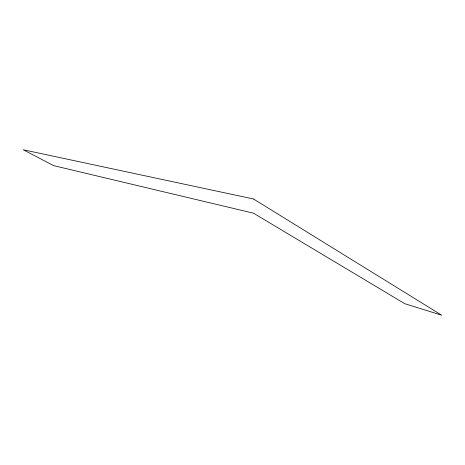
<?xml version="1.0" encoding="UTF-8"?>
<svg xmlns="http://www.w3.org/2000/svg" width="465" height="465" viewBox="0 0 465 465"><rect width="100%" height="100%" fill="white"/><g stroke="black" fill="none" stroke-linecap="round" stroke-linejoin="round"><path stroke-width="0.7" d="M253.506 198.985L23.25 149.765L53.69 165.65L253.495 213.191L404.753 303.697L441.75 315.235L253.506 198.985"/></g></svg>
